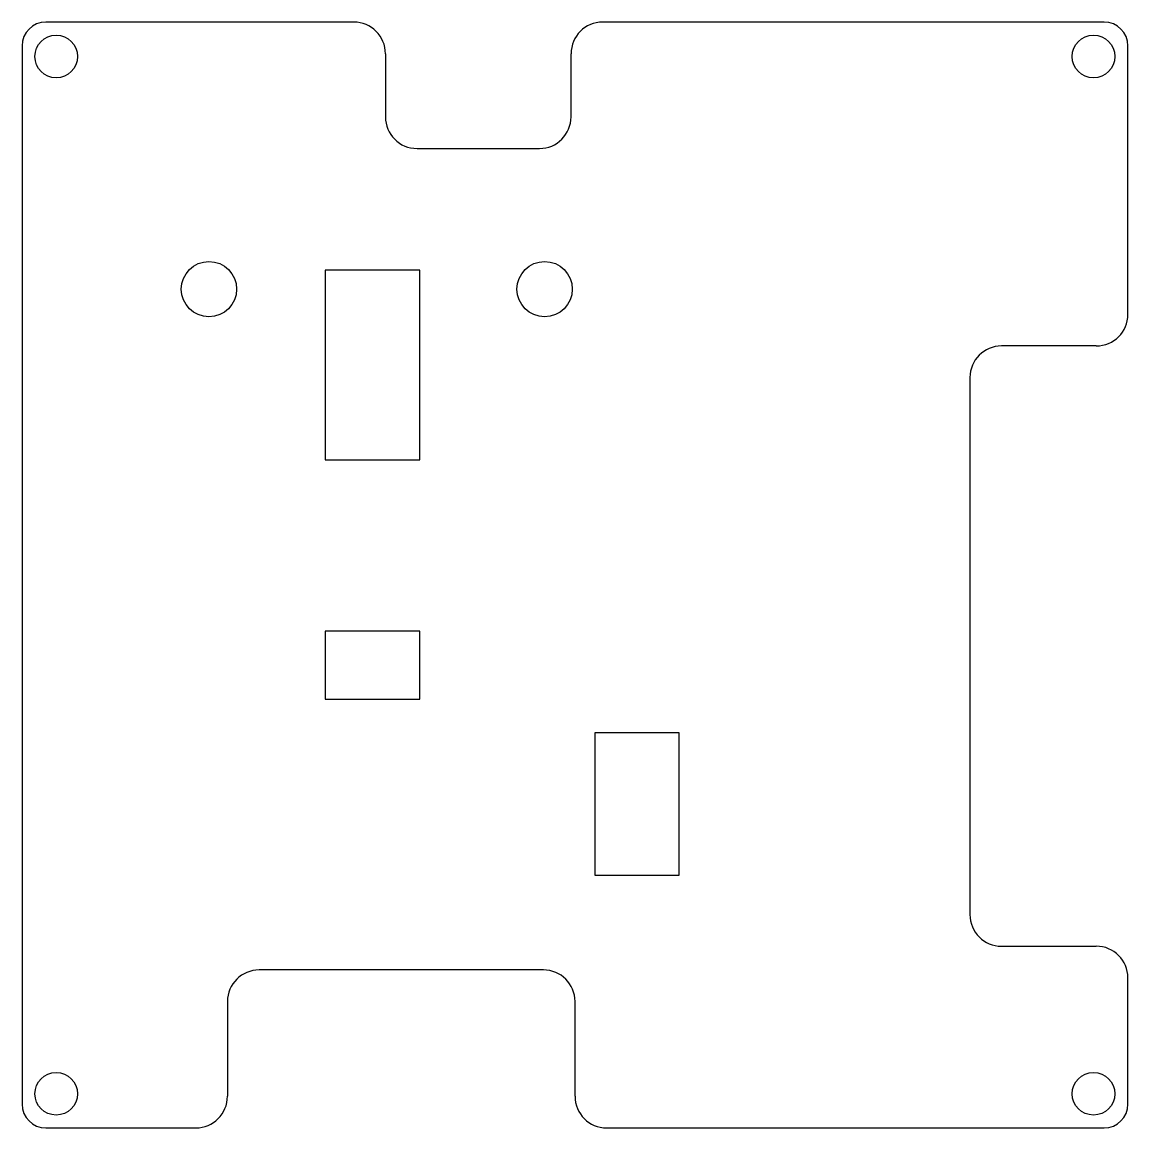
# Model space of a CAD drawing. Header units: millimetres. Extents: x -35 to 35, y -35 to 35.
import ezdxf

# ---------------------------------------------------------------- set-up
doc = ezdxf.new("R2010")
doc.units = ezdxf.units.MM

msp = doc.modelspace()

# ---------------------------------------------------------------- linework, layer by layer
at = {"color": 7, "linetype": 'Continuous', "lineweight": 25}
for p, q in [((-14, 35), (-33.5, 35)), ((33.5, 35), (1.75, 35)), ((-35, 33.5), (-35, -33.5)), ((-12, 33), (-12, 29)), ((-0.25, 29), (-0.25, 33)), ((35, 16.5), (35, 33.5)), ((-10, 27), (-2.25, 27)), ((-9.824, 19.297), (-15.824, 19.297)), ((-15.824, 19.297), (-15.824, 7.297)), ((-9.824, 7.297), (-9.824, 19.297)), ((33, 14.5), (27, 14.5)), ((25, 12.5), (25, -21.5)), ((-15.824, 7.297), (-9.824, 7.297)), ((-9.824, -3.553), (-15.824, -3.553)), ((-15.824, -3.553), (-15.824, -7.853)), ((-9.824, -7.853), (-9.824, -3.553)), ((-15.824, -7.853), (-9.824, -7.853)), ((6.6, -10), (1.25, -10)), ((1.25, -10), (1.25, -19)), ((6.6, -19), (6.6, -10)), ((1.25, -19), (6.6, -19)), ((27, -23.5), (33, -23.5)), ((-2, -25), (-20, -25)), ((35, -33.5), (35, -25.5)), ((-22, -27), (-22, -33)), ((0, -33), (0, -27)), ((-33.5, -35), (-24, -35)), ((2, -35), (33.5, -35))]:
    msp.add_line(p, q, dxfattribs=at)
for centre, radius in [((-32.84, 32.82), 1.35), ((32.82, 32.82), 1.35), ((-23.174, 18.097), 1.75), ((-1.924, 18.097), 1.75), ((-32.84, -32.84), 1.35), ((32.82, -32.84), 1.35)]:
    msp.add_circle(centre, radius, dxfattribs=at)
for centre, radius, start, end in [((-33.5, 33.5), 1.5, 90, 180), ((-14, 33), 2, 0, 90), ((1.75, 33), 2, 90, 180), ((33.5, 33.5), 1.5, 0, 90), ((-10, 29), 2, 180, 270), ((-2.25, 29), 2, 270, 0), ((33, 16.5), 2, 270, 0), ((27, 12.5), 2, 90, 180), ((27, -21.5), 2, 180, 270), ((33, -25.5), 2, 0, 90), ((-20, -27), 2, 90, 180), ((-2, -27), 2, 0, 90), ((-33.5, -33.5), 1.5, 180, 270), ((-24, -33), 2, 270, 0), ((2, -33), 2, 180, 270), ((33.5, -33.5), 1.5, 270, 0)]:
    msp.add_arc(centre, radius, start, end, dxfattribs=at)

doc.saveas('drawing.dxf')
